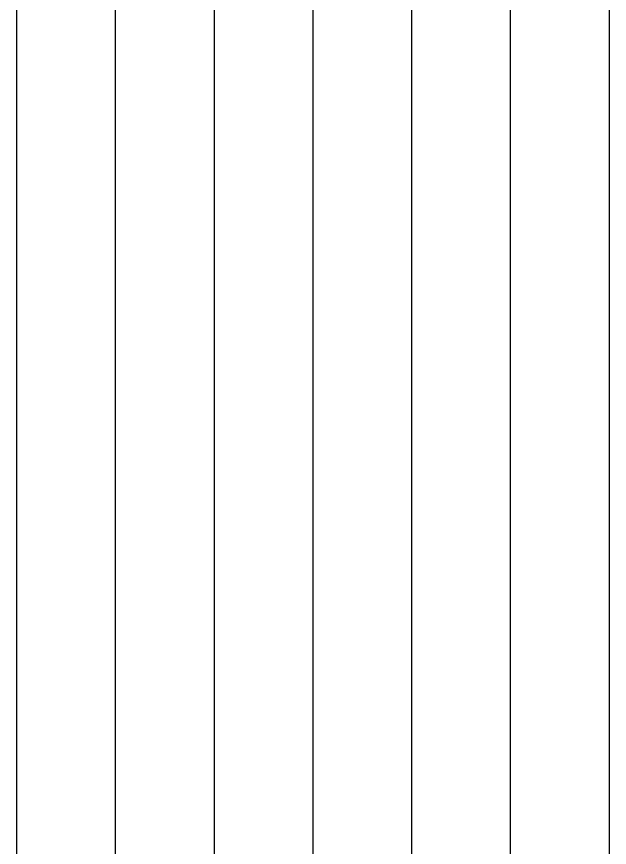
# Model space of a CAD drawing. Extents: x -61 to 136, y 23 to 123.
# Drawn here: x 120.78 to 136.02, y 68.49 to 89.84 of the extents above; entities that cross this region are included whole.
import ezdxf

# ---------------------------------------------------------------- set-up
doc = ezdxf.new("R2010")
doc.units = 0
for name, color, linetype in [('13', 94, 'CONTINUOUS'), ('14', 94, 'CONTINUOUS'), ('15', 54, 'CONTINUOUS'), ('16', 134, 'CONTINUOUS'), ('2', 251, 'CONTINUOUS'), ('3', 214, 'CONTINUOUS'), ('4', 214, 'CONTINUOUS')]:
    doc.layers.add(name, color=color, linetype=linetype)

msp = doc.modelspace()

# ---------------------------------------------------------------- linework, layer by layer
at = {"layer": '13'}
msp.add_line((128.397, 30.607), (128.397, 115.697), dxfattribs=at)
at = {"layer": '14'}
msp.add_line((130.937, 28.067), (130.937, 118.237), dxfattribs=at)
at = {"layer": '15'}
msp.add_line((133.477, 25.527), (133.477, 120.777), dxfattribs=at)
at = {"layer": '16'}
msp.add_line((136.017, 22.987), (136.017, 123.317), dxfattribs=at)
at = {"layer": '2'}
msp.add_line((120.777, 108.077), (120.777, 38.227), dxfattribs=at)
at = {"layer": '3'}
msp.add_line((123.317, 35.687), (123.317, 110.617), dxfattribs=at)
at = {"layer": '4'}
msp.add_line((125.857, 113.157), (125.857, 33.147), dxfattribs=at)

doc.saveas('drawing.dxf')
